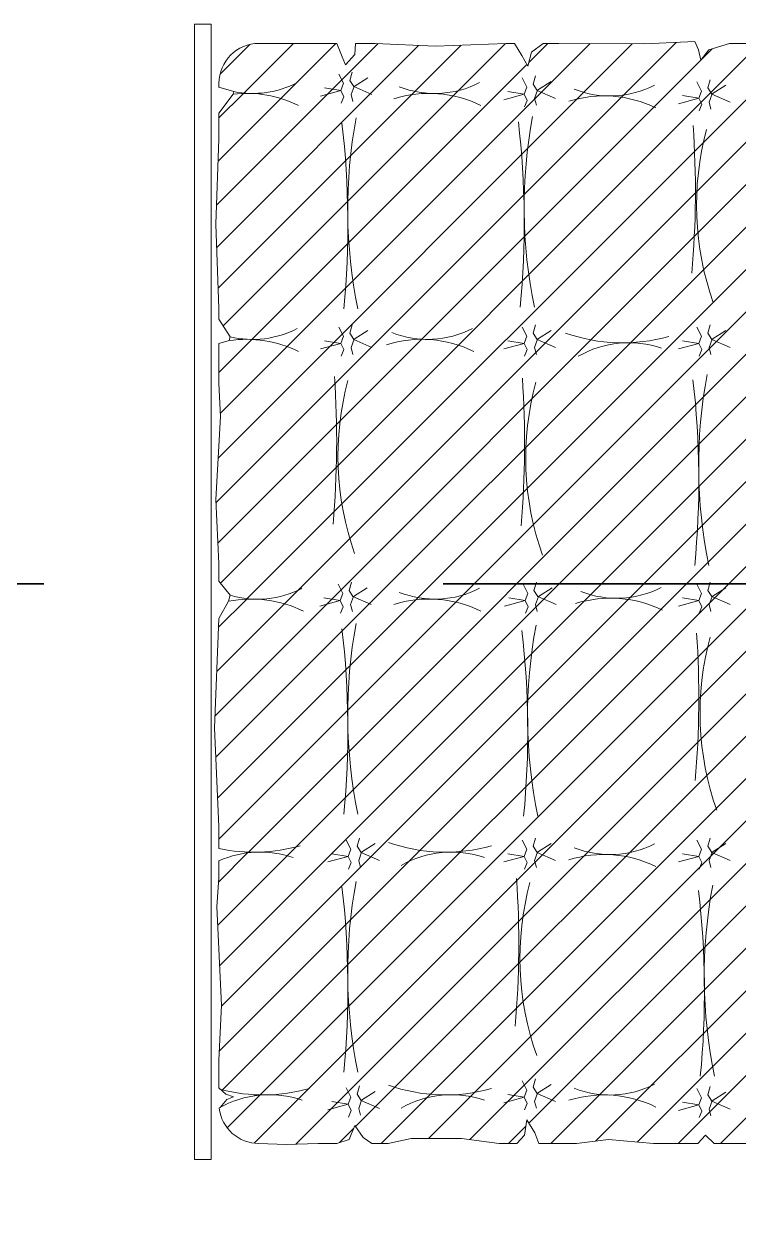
# Model space of a CAD drawing. Extents: x -23.8 to 23.6, y 264.2 to 287.5.
# Drawn here: x -11.423 to -10.528, y 282.477 to 283.991 of the extents above; entities that cross this region are included whole.
import ezdxf

# ---------------------------------------------------------------- set-up
doc = ezdxf.new("R2010")
doc.units = 0
doc.header["$LTSCALE"] = 4
doc.linetypes.add('TRAZO_Y_PUNTO2', pattern=[0.5, 0.25, -0.125, 0, -0.125])
doc.layers.add('CORTES', color=11, linetype='TRAZO_Y_PUNTO2', lineweight=35)
doc.layers.add('MOBILIARIO', color=42, linetype='CONTINUOUS', lineweight=5)

# ---------------------------------------------------------------- blocks, each defined once
blk = doc.blocks.new('C-matri')
at = {"layer": 'MOBILIARIO'}
h = blk.add_hatch(dxfattribs=at)
h.set_pattern_fill('ANSI31', color=256, scale=0.3, style=0)
h.set_pattern_definition([(45, (-70.11554, -48.395696), (-0.026516504, 0.026516504), [])])
h.paths.add_polyline_path([(0.4167, 0.6572), (0.4094, 0.6703), (0.3999, 0.6855), (0.3897, 0.6855), (0.3013, 0.682), (0.226, 0.6855), (0.2012, 0.6855), (0.2004, 0.6718), (0.1888, 0.6586), (0.1844, 0.6689), (0.1778, 0.6855), (0.0805, 0.6855, 0.414214), (0.0305, 0.6355), (0.0305, 0.6306), (0.0489, 0.6252, 0.039517), (0.068, 0.623, -0.003927), (0.0704, 0.6229, -0.004747), (0.068, 0.623, 0.033561), (0.0483, 0.622), (0.0305, 0.5983), (0.0305, 0.5661), (0.0266, 0.4597), (0.0305, 0.354), (0.0305, 0.3409), (0.0445, 0.3188, 0.048909), (0.0681, 0.3155, -0.003927), (0.0704, 0.3155, -0.004747), (0.0681, 0.3155, 0.042091), (0.0434, 0.314), (0.0305, 0.3105), (0.0305, 0.2604), (0.0323, 0.219), (0.0265, 0.1152), (0.0305, 0.0352), (0.0305, 0.0133), (0.0447, -0.0044, 0.061154), (0.074, -0.0091, -0.003927), (0.0763, -0.0092, -0.004747), (0.074, -0.0091, 0.053803), (0.0425, -0.0119), (0.0305, -0.0335), (0.025, -0.17), (0.0305, -0.2938), (0.0305, -0.3209, 0.053044), (0.0748, -0.3255, -0.017657), (0.0837, -0.3253, -0.010609), (0.0748, -0.3255, 0.090879), (0.0305, -0.3364), (0.0305, -0.3576), (0.0279, -0.3938), (0.0338, -0.5166), (0.0305, -0.5857), (0.0305, -0.6202), (0.0327, -0.6222, 0.064362), (0.0862, -0.6289, -0.017657), (0.0951, -0.6287, -0.010609), (0.0862, -0.6289, 0.115733), (0.0309, -0.6454, 0.381281), (0.0805, -0.6897), (0.1144, -0.6908), (0.1545, -0.6897), (0.1778, -0.6897), (0.1933, -0.6849), (0.2006, -0.6674), (0.2108, -0.682), (0.2217, -0.6897), (0.2421, -0.6897), (0.2707, -0.6835), (0.3336, -0.6835), (0.3809, -0.6897), (0.4029, -0.6897), (0.4125, -0.6791), (0.4154, -0.6601), (0.4256, -0.6762), (0.4306, -0.6897), (0.4774, -0.6897), (0.5177, -0.6849), (0.5738, -0.6897), (0.6293, -0.6897), (0.639, -0.6791), (0.6498, -0.6897), (0.6921, -0.6897), (0.6921, -0.6756), (0.7087, -0.5574), (0.7644, -0.4369), (0.7977, -0.3287, 0.050928), (0.7722, -0.3258, -0.010609), (0.7633, -0.326, -0.017657), (0.7722, -0.3258, 0.032736), (0.7995, -0.3228), (0.7996, -0.3224), (0.8261, -0.1755), (0.8495, -0.008), (0.8634, 0.0536, -0.040384), (0.8558, 0.1531, -0.004633), (0.8561, 0.133, 0.032239), (0.8634, 0.0536), (0.9082, 0.2534), (0.9699, 0.4825), (1.0128, 0.6227, 0.053859), (0.9858, 0.6259, -0.010609), (0.9769, 0.6257, -0.017657), (0.9858, 0.6259, 0.034536), (1.0146, 0.6292), (1.0264, 0.6744), (1.0264, 0.6855), (1.0109, 0.6855), (0.9876, 0.6895), (0.9145, 0.6855), (0.8721, 0.6855), (0.859, 0.6778), (0.8502, 0.6573), (0.8458, 0.6704), (0.8385, 0.6855), (0.8005, 0.6855), (0.7669, 0.688), (0.7055, 0.6855), (0.6687, 0.6855), (0.6432, 0.6776), (0.633, 0.6645), (0.63, 0.6776), (0.6257, 0.6879), (0.5628, 0.6849), (0.4554, 0.6855), (0.4357, 0.6855), (0.4211, 0.6747)])
h.paths.add_polyline_path([(0.412, 0.4837, -0.004633), (0.4123, 0.4635, -0.008135)], flags=16)
h.paths.add_polyline_path([(0.4289, 0.3157), (0.4286, 0.3148), (0.4283, 0.3153)], flags=16)
h.paths.add_polyline_path([(0.5354, 0.3111, -0.017657), (0.5443, 0.3113, -0.010609)], flags=16)
h.paths.add_polyline_path([(0.287, 0.3155, -0.003927), (0.2893, 0.3155, -0.004747)], flags=16)
h.paths.add_polyline_path([(0.4286, 0.6263), (0.4283, 0.6268), (0.4289, 0.6272)], flags=16)
h.paths.add_polyline_path([(0.5171, 0.6198, -0.004747), (0.5148, 0.6199, -0.003927)], flags=16)
h.paths.add_polyline_path([(0.6466, 0.3153), (0.6472, 0.3157), (0.6469, 0.3148)], flags=16)
h.paths.add_polyline_path([(0.2984, 0.6229, -0.004747), (0.2961, 0.623, -0.003927)], flags=16)
h.paths.add_polyline_path([(0.6305, 0.1408, -0.008135), (0.6303, 0.161, -0.004633)], flags=16)
h.paths.add_polyline_path([(0.7383, 0.3121, -0.003927), (0.7407, 0.3121, -0.004747)], flags=16)
h.paths.add_polyline_path([(0.6469, 0.6214), (0.6466, 0.6219), (0.6472, 0.6223)], flags=16)
h.paths.add_polyline_path([(0.1996, 0.3157), (0.1993, 0.3148), (0.199, 0.3153)], flags=16)
h.paths.add_polyline_path([(0.1915, 0.4817, -0.004633), (0.1917, 0.4616, -0.008135)], flags=16)
h.paths.add_polyline_path([(0.7407, 0.6259, -0.004747), (0.7383, 0.626, -0.003927)], flags=16)
h.paths.add_polyline_path([(0.1996, 0.6318), (0.1993, 0.631), (0.199, 0.6315)], flags=16)
h.paths.add_polyline_path([(0.43, -0.0057), (0.4296, -0.0066), (0.4293, -0.0061)], flags=16)
h.paths.add_polyline_path([(0.8645, 0.3153), (0.8651, 0.3157), (0.8648, 0.3148)], flags=16)
h.paths.add_polyline_path([(0.5232, -0.008, -0.003927), (0.5255, -0.0081, -0.004747)], flags=16)
h.paths.add_polyline_path([(0.2961, -0.0091, -0.003927), (0.2984, -0.0092, -0.004747)], flags=16)
h.paths.add_polyline_path([(0.8648, 0.6256), (0.8645, 0.6261), (0.8651, 0.6265)], flags=16)
h.paths.add_polyline_path([(0.6466, -0.0061), (0.6472, -0.0057), (0.6469, -0.0066)], flags=16)
h.paths.add_polyline_path([(0.4164, -0.1525, -0.004633), (0.4166, -0.1726, -0.008135)], flags=16)
h.paths.add_polyline_path([(0.1987, -0.0057), (0.1984, -0.0066), (0.1981, -0.0061)], flags=16)
h.paths.add_polyline_path([(0.7517, -0.0047, -0.003927), (0.7541, -0.0047, -0.004747)], flags=16)
h.paths.add_polyline_path([(0.1915, -0.1501, -0.004633), (0.1917, -0.1702, -0.008135)], flags=16)
h.paths.add_polyline_path([(0.4289, -0.3256), (0.4286, -0.3265), (0.4283, -0.326)], flags=16)
h.paths.add_polyline_path([(0.5148, -0.3284, -0.003927), (0.5171, -0.3284, -0.004747)], flags=16)
h.paths.add_polyline_path([(0.3138, -0.3255, -0.017657), (0.3228, -0.3253, -0.010609)], flags=16)
h.paths.add_polyline_path([(0.6466, -0.326), (0.6472, -0.3256), (0.6469, -0.3265)], flags=16)
h.paths.add_polyline_path([(0.2089, -0.3256), (0.2086, -0.3265), (0.2083, -0.326)], flags=16)
h.paths.add_polyline_path([(0.6373, -0.4775, -0.004633), (0.6376, -0.4976, -0.008135)], flags=16)
h.paths.add_polyline_path([(0.1915, -0.4726, -0.004633), (0.1917, -0.4928, -0.008135)], flags=16)
h.paths.add_polyline_path([(0.4289, -0.6267), (0.4286, -0.6276), (0.4283, -0.6271)], flags=16)
h.paths.add_polyline_path([(0.5148, -0.629, -0.003927), (0.5171, -0.6291, -0.004747)], flags=16)
h.paths.add_polyline_path([(0.3138, -0.6289, -0.017657), (0.3228, -0.6287, -0.010609)], flags=16)
h.paths.add_polyline_path([(0.6466, -0.6367), (0.6472, -0.6363), (0.6469, -0.6371)], flags=16)
h.paths.add_polyline_path([(0.2089, -0.6355), (0.2086, -0.6364), (0.2083, -0.6359)], flags=16)
blk.add_line((0.0305, 0.6304), (0.0305, 0.6355), dxfattribs=at)
blk.add_lwpolyline([(0, 0.7095), (0.0209, 0.7095), (0.0209, -0.7095), (0, -0.7095)], close=True, dxfattribs=at)
for points in [[(0.0805, 0.6855), (0.1778, 0.6855), (0.1844, 0.6689), (0.1888, 0.6586), (0.2004, 0.6718), (0.2012, 0.6855), (0.226, 0.6855), (0.3013, 0.682), (0.3897, 0.6855), (0.3999, 0.6855)], [(0.3999, 0.6855), (0.4094, 0.6703), (0.4167, 0.6572), (0.4211, 0.6747), (0.4357, 0.6855), (0.4554, 0.6855), (0.5628, 0.6849), (0.6257, 0.6879), (0.63, 0.6776), (0.633, 0.6645), (0.6432, 0.6776), (0.6687, 0.6855), (0.7055, 0.6855)], [(0.1803, 0.6471), (0.1863, 0.6356), (0.1829, 0.6267), (0.1574, 0.6196)], [(0.197, 0.6497), (0.194, 0.6393), (0.199, 0.6315), (0.2218, 0.6215)], [(0.1981, 0.6129), (0.1959, 0.6215), (0.1996, 0.6318), (0.2167, 0.6426)], [(0.4096, 0.6424), (0.4155, 0.6309), (0.4122, 0.622), (0.3866, 0.615)], [(0.4263, 0.645), (0.4233, 0.6346), (0.4283, 0.6268), (0.4511, 0.6168)], [(0.4274, 0.6083), (0.4252, 0.6168), (0.4289, 0.6272), (0.4459, 0.638)], [(0.6279, 0.6375), (0.6339, 0.626), (0.6305, 0.6171), (0.605, 0.6101)], [(0.6446, 0.6401), (0.6417, 0.6298), (0.6466, 0.6219), (0.6695, 0.6119)], [(0.0305, 0.3105), (0.0434, 0.314), (0.0445, 0.3188), (0.0305, 0.3409), (0.0305, 0.354), (0.0266, 0.4597), (0.0305, 0.5661), (0.0305, 0.5983), (0.0483, 0.622), (0.0489, 0.6252), (0.0305, 0.6306)], [(0.1833, 0.6107), (0.1866, 0.6189), (0.1829, 0.6267), (0.1625, 0.63)], [(0.4126, 0.6061), (0.4159, 0.6142), (0.4122, 0.622), (0.3918, 0.6253)], [(0.6309, 0.6012), (0.6342, 0.6094), (0.6305, 0.6171), (0.6102, 0.6205)], [(0.6457, 0.6034), (0.6435, 0.6119), (0.6472, 0.6223), (0.6643, 0.6331)], [(0.197, 0.3335), (0.194, 0.3231), (0.199, 0.3153), (0.2218, 0.3053)], [(0.4263, 0.3335), (0.4233, 0.3231), (0.4283, 0.3153), (0.4511, 0.3053)], [(0.6446, 0.3335), (0.6417, 0.3231), (0.6466, 0.3153), (0.6695, 0.3053)], [(0.1803, 0.3309), (0.1863, 0.3194), (0.1829, 0.3105), (0.1574, 0.3035)], [(0.1981, 0.2968), (0.1959, 0.3053), (0.1996, 0.3157), (0.2167, 0.3265)], [(0.4096, 0.3309), (0.4155, 0.3194), (0.4122, 0.3105), (0.3866, 0.3035)], [(0.4274, 0.2968), (0.4252, 0.3053), (0.4289, 0.3157), (0.4459, 0.3265)], [(0.6279, 0.3309), (0.6339, 0.3194), (0.6305, 0.3105), (0.605, 0.3035)], [(0.6457, 0.2968), (0.6435, 0.3053), (0.6472, 0.3157), (0.6643, 0.3265)], [(0.0305, -0.3209), (0.0305, -0.2938), (0.025, -0.17), (0.0305, -0.0335), (0.0425, -0.0119), (0.0447, -0.0044), (0.0305, 0.0133), (0.0305, 0.0352), (0.0265, 0.1152), (0.0323, 0.219), (0.0305, 0.2604), (0.0305, 0.3105)], [(0.1833, 0.2946), (0.1866, 0.3027), (0.1829, 0.3105), (0.1625, 0.3138)], [(0.4126, 0.2946), (0.4159, 0.3027), (0.4122, 0.3105), (0.3918, 0.3138)], [(0.6309, 0.2946), (0.6342, 0.3027), (0.6305, 0.3105), (0.6102, 0.3138)], [(0.1795, 0.0095), (0.1854, -0.002), (0.1821, -0.0109), (0.1565, -0.0179)], [(0.1961, 0.0121), (0.1932, 0.0017), (0.1981, -0.0061), (0.221, -0.0161)], [(0.1973, -0.0246), (0.195, -0.0161), (0.1987, -0.0057), (0.2158, 0.0051)], [(0.4107, 0.0095), (0.4166, -0.002), (0.4133, -0.0109), (0.3877, -0.0179)], [(0.4274, 0.0121), (0.4244, 0.0017), (0.4293, -0.0061), (0.4522, -0.0161)], [(0.4285, -0.0246), (0.4263, -0.0161), (0.43, -0.0057), (0.447, 0.0051)], [(0.6279, 0.0095), (0.6339, -0.002), (0.6305, -0.0109), (0.605, -0.0179)], [(0.6446, 0.0121), (0.6417, 0.0017), (0.6466, -0.0061), (0.6695, -0.0161)], [(0.6457, -0.0246), (0.6435, -0.0161), (0.6472, -0.0057), (0.6643, 0.0051)], [(0.1824, -0.0268), (0.1858, -0.0187), (0.1821, -0.0109), (0.1617, -0.0075)], [(0.4137, -0.0268), (0.417, -0.0187), (0.4133, -0.0109), (0.3929, -0.0075)], [(0.6309, -0.0268), (0.6342, -0.0187), (0.6305, -0.0109), (0.6102, -0.0075)], [(0.1896, -0.3104), (0.1955, -0.3219), (0.1922, -0.3308), (0.1666, -0.3378)], [(0.2063, -0.3078), (0.2033, -0.3182), (0.2083, -0.326), (0.2311, -0.336)], [(0.2074, -0.3445), (0.2052, -0.336), (0.2089, -0.3256), (0.2259, -0.3148)], [(0.4096, -0.3104), (0.4155, -0.3219), (0.4122, -0.3308), (0.3866, -0.3378)], [(0.4263, -0.3078), (0.4233, -0.3182), (0.4283, -0.326), (0.4511, -0.336)], [(0.4274, -0.3445), (0.4252, -0.336), (0.4289, -0.3256), (0.4459, -0.3148)], [(0.6279, -0.3104), (0.6339, -0.3219), (0.6305, -0.3308), (0.605, -0.3378)], [(0.6446, -0.3078), (0.6417, -0.3182), (0.6466, -0.326), (0.6695, -0.336)], [(0.6457, -0.3445), (0.6435, -0.336), (0.6472, -0.3256), (0.6643, -0.3148)], [(0.1926, -0.3467), (0.1959, -0.3386), (0.1922, -0.3308), (0.1718, -0.3274)], [(0.4126, -0.3467), (0.4159, -0.3386), (0.4122, -0.3308), (0.3918, -0.3274)], [(0.6309, -0.3467), (0.6342, -0.3386), (0.6305, -0.3308), (0.6102, -0.3274)], [(0.0321, -0.6447), (0.0404, -0.6345), (0.0486, -0.6315), (0.0391, -0.628), (0.0305, -0.6202), (0.0305, -0.5857), (0.0338, -0.5166), (0.0279, -0.3938), (0.0305, -0.3576), (0.0305, -0.3364)], [(0.2063, -0.6177), (0.2033, -0.6281), (0.2083, -0.6359), (0.2311, -0.6459)], [(0.4096, -0.6115), (0.4155, -0.623), (0.4122, -0.6319), (0.3866, -0.6389)], [(0.4263, -0.6089), (0.4233, -0.6193), (0.4283, -0.6271), (0.4511, -0.6371)], [(0.4274, -0.6456), (0.4252, -0.6371), (0.4289, -0.6267), (0.4459, -0.6159)], [(0.6446, -0.6184), (0.6417, -0.6288), (0.6466, -0.6367), (0.6695, -0.6466)], [(0.1896, -0.6203), (0.1955, -0.6318), (0.1922, -0.6407), (0.1666, -0.6477)], [(0.2074, -0.6544), (0.2052, -0.6459), (0.2089, -0.6355), (0.2259, -0.6247)], [(0.4126, -0.6478), (0.4159, -0.6397), (0.4122, -0.6319), (0.3918, -0.6286)], [(0.6279, -0.621), (0.6339, -0.6325), (0.6305, -0.6414), (0.605, -0.6485)], [(0.6457, -0.6552), (0.6435, -0.6466), (0.6472, -0.6363), (0.6643, -0.6255)], [(0.1926, -0.6566), (0.1959, -0.6485), (0.1922, -0.6407), (0.1718, -0.6373)], [(0.6309, -0.6574), (0.6342, -0.6492), (0.6305, -0.6414), (0.6102, -0.6381)], [(0.7741, -0.7), (0.7072, -0.7009), (0.6936, -0.6981), (0.6936, -0.6897), (0.6498, -0.6897), (0.639, -0.6791), (0.6293, -0.6897), (0.5738, -0.6897), (0.5177, -0.6849), (0.4774, -0.6897), (0.4306, -0.6897), (0.4256, -0.6762), (0.4154, -0.6601), (0.4125, -0.6791), (0.4029, -0.6897)], [(0.4029, -0.6897), (0.3809, -0.6897), (0.3336, -0.6835), (0.2707, -0.6835), (0.2421, -0.6897), (0.2217, -0.6897), (0.2108, -0.682), (0.2006, -0.6674), (0.1933, -0.6849), (0.1778, -0.6897)], [(0.1778, -0.6897), (0.1545, -0.6897), (0.1144, -0.6908), (0.0805, -0.6897)]]:
    blk.add_lwpolyline(points, dxfattribs=at)
for centre, radius, start, end in [((0.0805, 0.6355), 0.05, 90, 180), ((0.0726, 0.7448), 0.1219, 258.8147, 297.2489), ((0.3006, 0.7448), 0.1219, 248.4806, 297.2489), ((0.0651, 0.4757), 0.1473, 63.8397, 96.5494), ((0.2932, 0.4757), 0.1473, 63.8397, 107.3557), ((0.5193, 0.7417), 0.1219, 248.4806, 297.2489), ((0.5119, 0.4726), 0.1473, 63.8397, 107.3557), ((0.8101, 0.4786), 0.6186, 169.4126, 191.6476), ((1.0307, 0.4806), 0.6186, 169.4126, 191.6476), ((-0.8944, 0.4594), 1.0861, 354.4158, 6.6746), ((-0.6739, 0.4614), 1.0861, 354.4158, 6.6746), ((-0.553, 0.5013), 1.1792, 354.9942, 3.9649), ((0.9901, 0.483), 0.3625, 164.849, 199.5867), ((0.0726, 0.4374), 0.1219, 256.6664, 297.2489), ((0.2915, 0.4374), 0.1219, 248.4806, 297.2489), ((0.5349, 0.5213), 0.2102, 250.2707, 286.0147), ((0.0651, 0.1683), 0.1473, 63.8397, 98.5015), ((0.2841, 0.1683), 0.1473, 63.8397, 107.3557), ((0.5429, 0.185), 0.1263, 71.0081, 119.9939), ((-1.0015, 0.1876), 1.1792, 354.9942, 3.9649), ((0.5417, 0.1694), 0.3625, 164.849, 199.5867), ((-0.7665, 0.1855), 1.1792, 354.9942, 3.9649), ((0.7766, 0.1672), 0.3625, 164.849, 199.5867), ((-0.4556, 0.1387), 1.0861, 354.4158, 6.6746), ((1.2489, 0.1579), 0.6186, 169.4126, 191.6476), ((0.0785, 0.1127), 0.1219, 253.8687, 297.2489), ((0.3006, 0.1127), 0.1219, 248.4806, 297.2489), ((0.5277, 0.1138), 0.1219, 248.4806, 297.2489), ((0.0711, -0.1564), 0.1473, 63.8397, 101.1795), ((0.2932, -0.1564), 0.1473, 63.8397, 107.3557), ((0.5202, -0.1553), 0.1473, 63.8397, 107.3557), ((0.8101, -0.1532), 0.6186, 169.4126, 191.6476), ((1.035, -0.1556), 0.6186, 169.4126, 191.6476), ((-0.8944, -0.1724), 1.0861, 354.4158, 6.6746), ((-0.6695, -0.1748), 1.0861, 354.4158, 6.6746), ((-0.5487, -0.1332), 1.1792, 354.9942, 3.9649), ((0.9945, -0.1515), 0.3625, 164.849, 199.5867), ((0.0742, -0.1154), 0.2102, 258.0045, 286.0147), ((0.3133, -0.1154), 0.2102, 250.2707, 286.0147), ((0.5193, -0.2066), 0.1219, 248.4806, 297.2489), ((0.0822, -0.4516), 0.1263, 71.0081, 114.1596), ((0.3213, -0.4516), 0.1263, 71.0081, 119.9939), ((0.5119, -0.4757), 0.1473, 63.8397, 107.3557), ((0.8101, -0.4757), 0.6186, 169.4126, 191.6476), ((-0.7738, -0.4401), 1.1792, 354.9942, 3.9649), ((-0.8944, -0.4949), 1.0861, 354.4158, 6.6746), ((0.7693, -0.4583), 0.3625, 164.849, 199.5867), ((-0.4486, -0.4998), 1.0861, 354.4158, 6.6746), ((1.2559, -0.4806), 0.6186, 169.4126, 191.6476), ((0.3133, -0.4188), 0.2102, 250.2707, 286.0147), ((0.5193, -0.5072), 0.1219, 248.4806, 297.2489), ((0.0936, -0.755), 0.1263, 71.0081, 119.9939), ((0.0856, -0.4188), 0.2102, 255.4194, 286.0147), ((0.3213, -0.755), 0.1263, 71.0081, 119.9939), ((0.5119, -0.7763), 0.1473, 63.8397, 107.3557), ((0.0805, -0.6397), 0.05, 186.5164, 270)]:
    blk.add_arc(centre, radius, start, end, dxfattribs=at)

msp = doc.modelspace()

# ---------------------------------------------------------------- linework, layer by layer
at = {"layer": 'CORTES'}
msp.add_lwpolyline([(-22.5838, 282.1977), (-19.9697, 282.1977), (-19.9697, 283.6828), (-19.4939, 283.6828), (-19.4939, 282.1977), (-15.0982, 282.1977), (-15.0982, 283.2905), (-7.9697, 283.2905)], dxfattribs=at)

# ---------------------------------------------------------------- block references
at = {"layer": 'MOBILIARIO', "ltscale": 0.5, "xscale": 1.001443746147288, "yscale": 1.001443746147288, "zscale": 1.001443746147288}
msp.add_blockref('C-matri', (-11.2096, 283.2807), dxfattribs=at)

doc.saveas('drawing.dxf')
